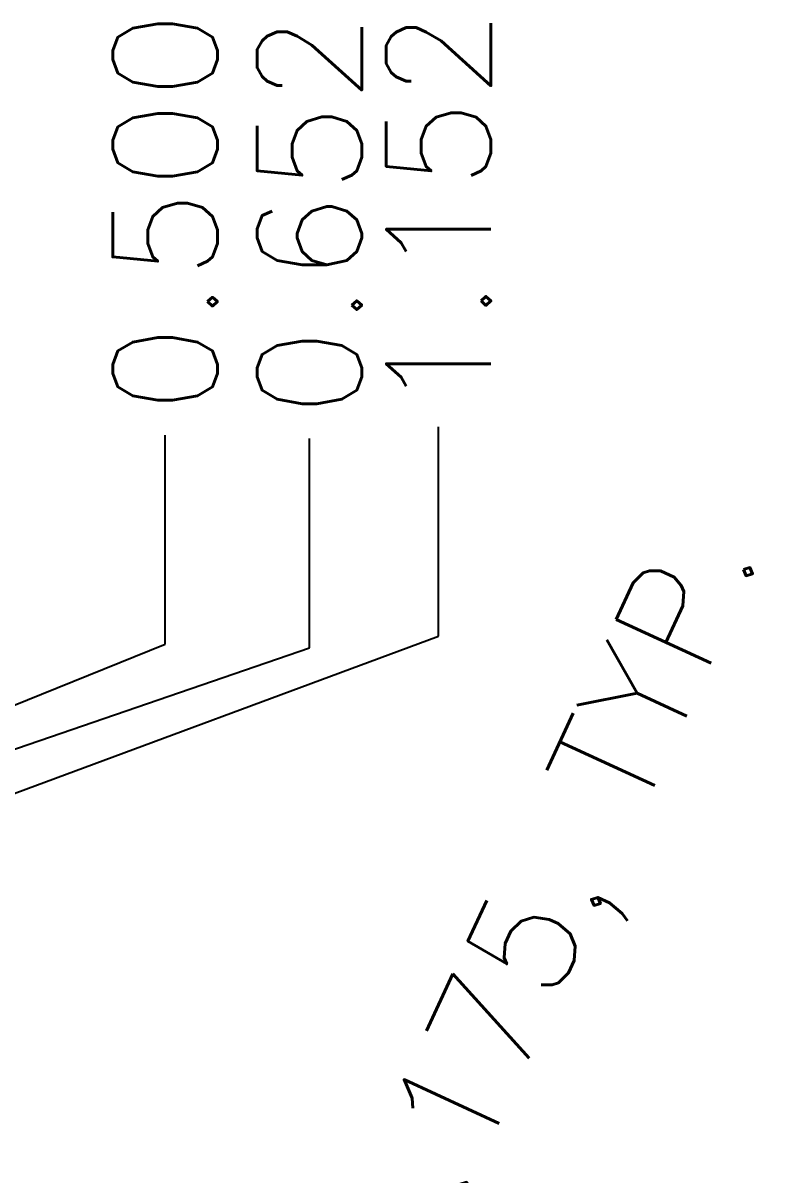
# Model space of a CAD drawing. Extents: x -1061 to -782, y -21 to 162.
# Drawn here: x -824.96 to -803.17, y 122.11 to 155.15 of the extents above; entities that cross this region are included whole.
import ezdxf

# ---------------------------------------------------------------- set-up
doc = ezdxf.new("R2010")
doc.units = 0
doc.header["$LTSCALE"] = 0.5
doc.layers.add('DIM', color=7, linetype='Continuous')
doc.styles.get("Standard").update_dxf_attribs({"font": 'ROMANS.SHX'})
doc.dimstyles.new('DIM 10', dxfattribs={"dimtxt": 3, "dimasz": 3, "dimexe": 0.625, "dimexo": 0.3125, "dimgap": 0.4, "dimtad": 0, "dimdec": 3, "dimlfac": 0.1, "dimzin": 1, "dimdsep": 46, "dimtxsty": 'STANDARD', "dimcen": 1.25, "dimclrd": 256, "dimclre": 256, "dimadec": 0, "dimazin": 2, "dimtfac": 1, "dimtdec": 3, "dimtmove": 0, "dimatfit": 3, "dimfxl": 1, "dimarcsym": 0})

# ---------------------------------------------------------------- blocks, each defined once
blk = doc.blocks.new('*D57')
at = {"layer": 'Defpoints', "color": 0, "transparency": 16777216}
for p in [(575.4562160911764, -766.3167630135653), (560.599886054, -814.4164716078232), (555.5998860540037, -821.031685068346)]:
    blk.add_point(p, dxfattribs=at)
at = {"layer": 'DIM', "lineweight": -2, "transparency": 16777216}
for p, q in [((575.4562160911762, -772.3167630135653), (575.4562160911764, -766.3167630135653)), ((560.599886054, -778.3167630135653), (575.4562160911762, -772.3167630135653)), ((560.599886054, -814.103971607823), (560.599886054, -778.3167630135653))]:
    blk.add_line(p, q, dxfattribs=at)
at = {"layer": 'DIM', "color": 0, "transparency": 16777216, "insert": (575.4562160911765, -759.9167630135653), "char_height": 3, "attachment_point": 5, "rotation": 90}
blk.add_mtext('0.500', dxfattribs=at)
blk = doc.blocks.new('*D81')
at = {"layer": 'Defpoints', "color": 0, "transparency": 16777216}
for p in [(-816.7454156920793, 143.2310054919895), (-834.2149979311883, 106.4383655064323), (-840.7389979311895, 88.61636550643269)]:
    blk.add_point(p, dxfattribs=at)
at = {"layer": 'DIM', "lineweight": -2, "transparency": 16777216}
for p, q in [((-816.7454156920793, 137.2310054919895), (-816.7454156920793, 143.2310054919895)), ((-834.2149979311883, 131.2310054919894), (-816.7454156920793, 137.2310054919895)), ((-834.2149979311883, 106.7508655064324), (-834.2149979311883, 131.2310054919894))]:
    blk.add_line(p, q, dxfattribs=at)
at = {"layer": 'DIM', "color": 0, "transparency": 16777216, "insert": (-816.7454156920792, 149.6310054919897), "char_height": 3, "attachment_point": 5, "rotation": 90}
blk.add_mtext('0.652', dxfattribs=at)
blk = doc.blocks.new('*D82')
at = {"layer": 'Defpoints', "color": 0, "transparency": 16777216}
for p in [(-813.0432536962999, 143.5661412696273), (-829.2149979311947, 111.9363655064081), (-840.7389979311895, 88.61636550643269)]:
    blk.add_point(p, dxfattribs=at)
at = {"layer": 'DIM', "lineweight": -2, "transparency": 16777216}
for p, q in [((-813.0432536962999, 137.5661412696272), (-813.0432536962999, 143.5661412696273)), ((-829.2149979311947, 131.5661412696273), (-813.0432536962999, 137.5661412696272)), ((-829.2149979311947, 112.2488655064081), (-829.2149979311947, 131.5661412696273))]:
    blk.add_line(p, q, dxfattribs=at)
at = {"layer": 'DIM', "color": 0, "transparency": 16777216, "insert": (-813.0432536962995, 149.7518555553417), "char_height": 3, "attachment_point": 5, "rotation": 90}
blk.add_mtext('1.152', dxfattribs=at)
blk = doc.blocks.new('*D84')
at = {"layer": 'Defpoints', "color": 0, "transparency": 16777216}
for p in [(-820.4346727020984, 106.2777678339875), (-821.1669979311896, 104.6883655064323)]:
    blk.add_point(p, dxfattribs=at)
at = {"layer": 'DIM', "lineweight": -2, "transparency": 16777216}
for p, q in [((-816.273721039057, 115.3084907906316), (-819.1792580236569, 109.0024575383673)), ((-821.1669979311896, 104.6883655064323), (-820.4346727020984, 106.2777678339875))]:
    blk.add_line(p, q, dxfattribs=at)
at = {"layer": 'DIM', "transparency": 16777216}
blk.add_solid([(-819.6333729743868, 109.2116933181076), (-818.7251430729268, 108.793221758627), (-820.4346727020984, 106.2777678339875)], dxfattribs=at)
at = {"layer": 'DIM', "color": 0, "transparency": 16777216, "insert": (-810.1580581055053, 128.5816220648246), "char_height": 3, "attachment_point": 5, "rotation": 65.26187179942727}
blk.add_mtext('R0.175, TYP.', dxfattribs=at)

msp = doc.modelspace()

# ---------------------------------------------------------------- dimensions: what is measured, and where the dimension line sits
at = {"layer": 'DIM'}
for feature_location, offset, picture, middle in [((-829.2149979311947, 111.9363655064081), (16.171744234894845, 31.629775763219214), '*D82', (-813.0432536962995, 149.7518555553417)), ((-834.2149979311883, 106.4383655064323), (17.46958223910906, 36.79263998555719), '*D81', (-816.7454156920792, 149.6310054919897))]:
    dim = msp.add_ordinate_dim(feature_location=feature_location, offset=offset, dtype=1, origin=(-840.7389979311895, 88.61636550643269), dimstyle='DIM 10', dxfattribs=at)
    dim.commit()
    dim.dimension.update_dxf_attribs({"geometry": picture, "text_midpoint": middle})
dim = msp.add_ordinate_dim(feature_location=(-835.7389979311927, 95.23157896695557), offset=(14.856330037176463, 48.099708594257635), dtype=1, origin=(-840.738997931189, 88.61636550643266), dimstyle='DIM 10', dxfattribs=at)
dim.commit()
dim.dimension.update_dxf_attribs({"geometry": '*D57', "text_midpoint": (-820.8826678940162, 149.7312875612133), "insert": (-1396.338883985193, 909.6480505747786)})
dim = msp.add_radius_dim(center=(-821.1669979311896, 104.6883655064323), mpoint=(-820.4346727020984, 106.2777678339875), text='<>, TYP.', dimstyle='DIM 10', dxfattribs=at)
dim.commit()
dim.dimension.update_dxf_attribs({"geometry": '*D84', "text_midpoint": (-810.1580581055053, 128.5816220648246), "dimtype": 164})

doc.saveas('drawing.dxf')
